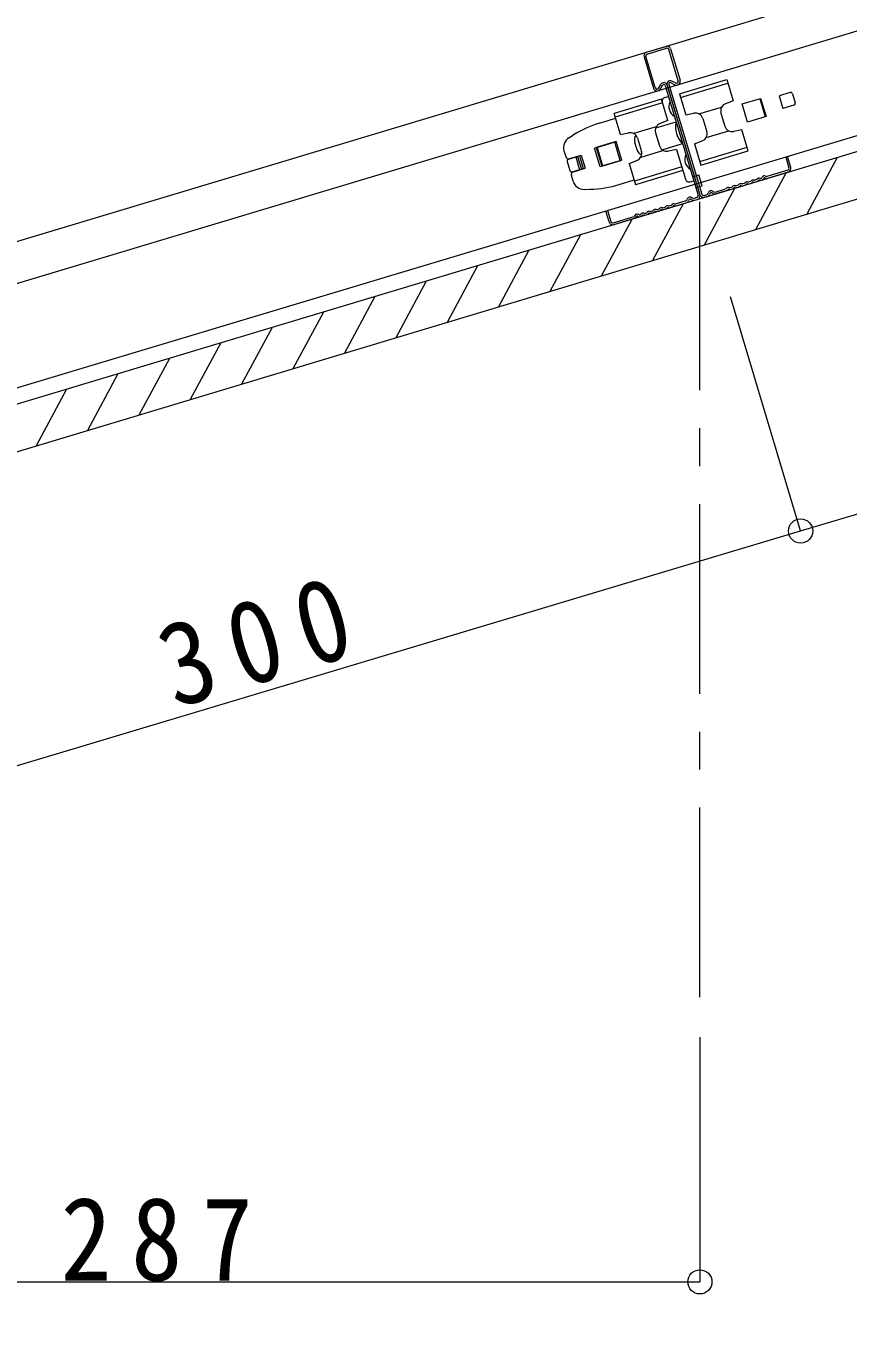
# Model space of a CAD drawing. Units: millimetres at full size, sheet at 1:10; details may follow other scales. Extents: x -2077 to 2023, y -1433 to 1417.
# Drawn here: x 1143 to 1359.7, y 181.1 to 523.5 of the extents above; entities that cross this region are included whole.
import ezdxf

# ---------------------------------------------------------------- set-up
doc = ezdxf.new("R2010")
doc.units = ezdxf.units.MM
doc.header["$LTSCALE"] = 10
doc.linetypes.add('CHAIN1', pattern=[8, 5, -1, 1, -1])
for name, color, linetype, lineweight in [('1-0_断面', 7, 'Continuous', 9), ('1-1_寸法', 7, 'Continuous', 9), ('1-3_ＤＨクロス', 7, 'Continuous', 9)]:
    doc.layers.add(name, color=color, linetype=linetype, lineweight=lineweight)
doc.styles.add('ＭＳ ゴシック', font='')
doc.styles.get('ＭＳ ゴシック').set_extended_font_data('MS Gothic')

msp = doc.modelspace()

# ---------------------------------------------------------------- linework, layer by layer
at = {"layer": '1-0_断面'}
for p, q in [((1629.98, 613.78), (823.92, 371.53)), ((1633.04, 603.63), (855.34, 369.9)), ((1670.19, 587.23), (862.94, 344.62)), ((746.27, 305.38), (1670.19, 583.05)), ((-273.06, -13.5), (1670.19, 570.52)), ((1315.25, 505.65), (1327.7, 509.39)), ((1315.54, 504.66), (1327.99, 508.4)), ((1310.46, 504.21), (1298.01, 500.47)), ((1312.14, 498.62), (1310.46, 504.21)), ((1311.37, 504.66), (1312.32, 504.94)), ((1315.25, 505.65), (1316.92, 500.06)), ((1331.72, 502.94), (1336.61, 504.41)), ((1336.39, 504.35), (1337.83, 499.56)), ((1336.51, 504.38), (1337.95, 499.59)), ((1336.61, 504.41), (1338.05, 499.62)), ((1344.39, 505.97), (1341.51, 505.1)), ((1341.51, 505.1), (1342.52, 501.75)), ((1345.01, 505.63), (1345.73, 503.24)), ((1299.69, 494.88), (1298.01, 500.47)), ((1310.75, 503.22), (1298.3, 499.48)), ((1316.92, 500.06), (1319.06, 500.51)), ((1320.36, 500.34), (1326.35, 502.14)), ((1326.17, 500.56), (1327.22, 497.08)), ((1333.16, 498.15), (1331.72, 502.94)), ((1345.39, 502.61), (1342.52, 501.75)), ((1294.48, 498.01), (1298.39, 499.19)), ((1309.12, 496.96), (1303.12, 495.16)), ((1308.96, 496.63), (1314.34, 498.24)), ((1312.14, 498.62), (1310.11, 497.81)), ((1321.38, 499.12), (1322.43, 495.64)), ((1338.05, 499.62), (1333.16, 498.15)), ((1286.08, 494.02), (1287.33, 494.8)), ((1298.57, 493.03), (1293.3, 491.45)), ((1300.04, 488.15), (1298.57, 493.03)), ((1299.69, 494.88), (1301.82, 495.32)), ((1304.14, 493.94), (1305.19, 490.46)), ((1308.93, 495.38), (1309.98, 491.9)), ((1319.23, 492.4), (1321.25, 493.21)), ((1322.24, 494.07), (1328.24, 495.87)), ((1284.78, 490.61), (1285.24, 489.08)), ((1292.82, 491.3), (1293.3, 491.45)), ((1294.29, 486.42), (1292.82, 491.3)), ((1293.3, 491.45), (1294.77, 486.56)), ((1298.2, 492.87), (1293.32, 491.4)), ((1293.32, 491.4), (1294.75, 486.61)), ((1293.53, 491.46), (1294.97, 486.68)), ((1299.64, 488.08), (1298.2, 492.87)), ((1303.42, 492.87), (1304, 490.96)), ((1311, 490.69), (1305.01, 488.88)), ((1310.69, 490.88), (1316.07, 492.49)), ((1314.44, 490.96), (1312.3, 490.52)), ((1314.44, 490.96), (1316.12, 485.38)), ((1319.23, 492.4), (1320.9, 486.82)), ((1320.61, 487.8), (1333.06, 491.55)), ((1320.9, 486.82), (1333.35, 490.56)), ((1285.63, 487.79), (1286.35, 485.39)), ((1285.97, 488.41), (1288.84, 489.27)), ((1286.24, 488.54), (1289.31, 489.46)), ((1287.88, 488.98), (1288.89, 485.63)), ((1288.36, 489.13), (1289.37, 485.78)), ((1288.84, 489.27), (1289.85, 485.92)), ((1289.31, 489.46), (1290.34, 486.02)), ((1294.77, 486.56), (1294.29, 486.42)), ((1294.75, 486.61), (1299.64, 488.08)), ((1294.77, 486.56), (1300.04, 488.15)), ((1301.99, 487.22), (1304.02, 488.03)), ((1301.99, 487.22), (1303.67, 481.64)), ((1315.82, 486.36), (1303.37, 482.62)), ((1315.73, 486.65), (1316.8, 483.11)), ((1348.88, 473.95), (1356.91, 488.9)), ((1287.2, 482.57), (1286.74, 484.1)), ((1286.98, 485.06), (1289.85, 485.92)), ((1287.28, 485.1), (1290.34, 486.02)), ((1299.37, 481.73), (1303.28, 482.91)), ((1316.12, 485.38), (1303.67, 481.64)), ((1318.68, 483.78), (1320.31, 484.27)), ((1335.33, 469.88), (1343.37, 484.83)), ((1290.16, 480.43), (1291.64, 480.48)), ((1318.04, 482.44), (1319, 482.73)), ((1321.79, 465.81), (1329.83, 480.76)), ((1308.25, 461.74), (1316.28, 476.69)), ((1294.7, 457.67), (1302.74, 472.62)), ((1281.16, 453.6), (1289.2, 468.55)), ((1267.61, 449.53), (1275.65, 464.48)), ((1254.07, 445.46), (1262.11, 460.41)), ((1240.53, 441.39), (1248.57, 456.34)), ((1226.98, 437.32), (1235.02, 452.27)), ((1213.44, 433.25), (1221.48, 448.2)), ((1199.9, 429.18), (1207.93, 444.13)), ((1186.35, 425.11), (1194.39, 440.06)), ((1172.81, 421.04), (1180.85, 435.98)), ((1159.26, 416.97), (1167.3, 431.91)), ((1145.72, 412.9), (1153.76, 427.84))]:
    msp.add_line(p, q, dxfattribs=at)
at = {"layer": '1-0_断面', "color": 4, "linetype": 'CHAIN1'}
msp.add_line((1320.61, 267.5), (1320.61, 477.17), dxfattribs=at)
at = {"layer": '1-0_断面'}
for points in [[(1327.7, 509.39), (1329.37, 503.8), (1327.35, 503)], [(1333.35, 490.56), (1331.68, 496.14), (1329.54, 495.7)], [(1319.55, 480.91), (1321.18, 481.4), (1320.31, 484.27)]]:
    msp.add_lwpolyline(points, dxfattribs=at)
for centre, radius, start, end in [((1311.65, 503.7), 1, 106.7275, 196.7275), ((1315.34, 502.2), 2.9, 153.1247, 240.3303), ((1344.53, 505.49), 0.5, 16.7275, 106.7275), ((1319.47, 498.55), 2, 16.7275, 101.7275), ((1328.09, 501.14), 2, 111.7275, 196.7275), ((1345.25, 503.09), 0.5, 286.7275, 16.7275), ((1303.11, 469.28), 30, 106.7275, 121.7275), ((1310.85, 495.96), 2, 111.7275, 196.7275), ((1320.21, 496.87), 6.03, 166.8647, 226.5903), ((1329.13, 497.66), 2, 196.7275, 281.7275), ((1287.66, 491.47), 3, 121.7275, 196.7275), ((1302.23, 493.37), 2, 16.7275, 101.7275), ((1305.34, 493.45), 2, 142.5042, 196.7275), ((1320.51, 495.07), 2, 291.7275, 16.7275), ((1305.91, 491.53), 2, 196.7275, 250.9507), ((1303.28, 489.89), 2, 291.7275, 16.7275), ((1311.89, 492.48), 2, 196.7275, 281.7275), ((1319.52, 488.31), 2.9, 153.1247, 240.3303), ((1286.01, 489.31), 0.8, 196.7275, 286.7275), ((1286.11, 487.93), 0.5, 106.7275, 196.7275), ((1286.83, 485.54), 0.5, 196.7275, 286.7275), ((1287.51, 484.33), 0.8, 106.7275, 196.7275), ((1317.76, 483.4), 1, 196.7275, 286.7275), ((1290.07, 483.43), 3, 196.7275, 271.7275), ((1290.74, 510.46), 30, 271.7275, 286.7275)]:
    msp.add_arc(centre, radius, start, end, dxfattribs=at)
at = {"layer": '1-1_寸法'}
for p, q in [((1347.17, 390.4), (1634.57, 476.45)), ((1347.17, 390.4), (1328.69, 452.11)), ((1059.78, 304.34), (1347.17, 390.4)), ((1320.61, 257.02), (1320.61, 192.5)), ((1033.61, 192.5), (1320.61, 192.5))]:
    msp.add_line(p, q, dxfattribs=at)
for centre in [(1347.17, 390.4), (1320.61, 192.5)]:
    msp.add_circle(centre, 3.19, dxfattribs=at)
at = {"layer": '1-3_ＤＨクロス'}
for p, q in [((1306.58, 516.58), (1311.65, 518.11)), ((1306.72, 516.1), (1311.8, 517.63)), ((1314.9, 509.06), (1312.42, 517.3)), ((1312.9, 517.44), (1315.38, 509.2)), ((1305.91, 515.34), (1308.38, 507.1)), ((1308.86, 507.25), (1306.39, 515.48)), ((1309.79, 507.17), (1310.29, 508.1)), ((1310.22, 506.92), (1310.73, 507.86)), ((1311.47, 507.79), (1320.15, 478.9)), ((1311.95, 507.93), (1320.63, 479.04)), ((1312.24, 506.94), (1320.63, 479.04)), ((1312.42, 508.08), (1321.11, 479.18)), ((1313.94, 508.03), (1313, 508.54)), ((1314.16, 508.49), (1313.23, 508.98)), ((1343.71, 489.11), (1343.23, 488.96)), ((1343.23, 488.96), (1344.09, 486.09)), ((1344.57, 486.23), (1343.71, 489.11)), ((1335.55, 483), (1335.01, 482.84)), ((1336.64, 483.33), (1336.79, 483.37)), ((1336.78, 482.85), (1336.94, 482.9)), ((1336.91, 483.47), (1337, 483.64)), ((1337.44, 483.4), (1337.35, 483.23)), ((1337.71, 483.49), (1337.88, 483.39)), ((1337.95, 483.93), (1338.12, 483.83)), ((1343.76, 485.47), (1338.27, 483.82)), ((1343.9, 484.99), (1338.42, 483.34)), ((1322.7, 479.29), (1322.8, 479.51)), ((1323.84, 479.49), (1324.04, 479.36)), ((1324.32, 479.77), (1324.12, 479.91)), ((1324.65, 479.73), (1327.41, 480.56)), ((1327.56, 480.08), (1324.81, 479.25)), ((1329.04, 481.05), (1328.5, 480.88)), ((1328.64, 480.4), (1329.19, 480.57)), ((1330.67, 481.53), (1330.13, 481.37)), ((1330.27, 480.89), (1330.81, 481.06)), ((1332.3, 482.02), (1331.75, 481.86)), ((1331.9, 481.38), (1332.44, 481.55)), ((1333.93, 482.51), (1333.38, 482.35)), ((1333.53, 481.87), (1334.07, 482.03)), ((1335.15, 482.36), (1335.7, 482.52)), ((1312.5, 476.08), (1313.05, 476.24)), ((1316.89, 477.39), (1314.13, 476.56)), ((1314.28, 476.09), (1317.02, 476.91)), ((1317.15, 477.62), (1317.24, 477.84)), ((1317.7, 477.64), (1317.6, 477.42)), ((1318.29, 477.82), (1318.49, 477.69)), ((1318.76, 478.11), (1318.56, 478.24)), ((1319.82, 478.27), (1319.1, 478.06)), ((1319.24, 477.58), (1319.96, 477.79)), ((1321.73, 478.85), (1322.45, 479.06)), ((1322.59, 478.58), (1321.87, 478.37)), ((1323.25, 479.31), (1323.16, 479.09)), ((1295.82, 474.72), (1296.3, 474.86)), ((1296.69, 471.84), (1295.82, 474.72)), ((1296.3, 474.86), (1297.17, 471.99)), ((1297.79, 471.65), (1303.27, 473.3)), ((1297.93, 471.17), (1303.42, 472.82)), ((1303.48, 473.57), (1303.39, 473.4)), ((1303.92, 473.33), (1303.83, 473.16)), ((1304.19, 473.41), (1304.36, 473.32)), ((1304.6, 473.76), (1304.43, 473.85)), ((1304.91, 473.79), (1304.75, 473.75)), ((1305.05, 473.31), (1304.9, 473.27)), ((1305.99, 474.12), (1306.54, 474.28)), ((1306.14, 473.64), (1306.68, 473.8)), ((1307.62, 474.61), (1308.16, 474.77)), ((1308.31, 474.29), (1307.76, 474.13)), ((1309.25, 475.1), (1309.79, 475.26)), ((1309.94, 474.78), (1309.39, 474.62)), ((1310.88, 475.59), (1311.42, 475.75)), ((1311.02, 475.11), (1311.56, 475.27)), ((1313.19, 475.76), (1312.65, 475.6))]:
    msp.add_line(p, q, dxfattribs=at)
for centre, radius, start, end in [((1311.94, 517.15), 1, 16.7275, 106.7275), ((1311.94, 517.15), 0.5, 16.7275, 106.7275), ((1306.87, 515.63), 1, 106.7275, 196.7275), ((1306.87, 515.63), 0.5, 106.7275, 196.7275), ((1309.34, 507.39), 1, 196.7275, 331.7275), ((1309.34, 507.39), 0.5, 196.7275, 334.5754), ((1311.08, 507.67), 0.9, 16.7275, 151.7275), ((1311.08, 507.67), 0.4, 16.7275, 151.7275), ((1312.81, 508.19), 0.9, 61.7275, 196.7275), ((1312.81, 508.19), 0.4, 61.7275, 196.7275), ((1314.42, 508.92), 1, 241.7275, 16.7275), ((1314.42, 508.92), 0.5, 238.8795, 16.7275), ((1343.61, 485.95), 1, 286.7275, 16.7275), ((1334.61, 482.2), 0.7, 67.785, 145.6699), ((1334.95, 483.03), 0.2, 247.785, 286.7275), ((1335.5, 483.19), 0.2, 286.7275, 325.6699), ((1336.24, 482.69), 0.7, 67.785, 145.6699), ((1335.5, 483.19), 0.7, 286.7275, 325.6699), ((1336.24, 482.69), 0.2, 67.785, 143.5974), ((1336.58, 483.52), 0.7, 247.785, 286.7275), ((1336.58, 483.52), 0.2, 247.785, 286.7275), ((1336.74, 483.57), 0.2, 286.7275, 331.7275), ((1336.74, 483.57), 0.7, 286.7275, 331.7275), ((1337.62, 483.31), 0.7, 61.7275, 151.7275), ((1337.62, 483.31), 0.2, 61.7275, 151.7275), ((1338.22, 484.01), 0.7, 241.7275, 286.7275), ((1338.22, 484.01), 0.2, 241.7275, 286.7275), ((1343.61, 485.95), 0.5, 286.7275, 16.7275), ((1323.62, 479.16), 0.9, 56.7275, 156.7275), ((1323.62, 479.16), 0.4, 56.7275, 156.7275), ((1324.54, 480.11), 0.9, 236.7275, 286.7275), ((1324.54, 480.11), 0.4, 236.7275, 286.7275), ((1327.36, 480.75), 0.2, 286.7275, 325.6699), ((1328.1, 480.24), 0.7, 67.785, 145.6699), ((1327.36, 480.75), 0.7, 286.7275, 325.6699), ((1328.1, 480.24), 0.2, 69.8576, 145.6699), ((1328.44, 481.07), 0.7, 247.785, 286.7275), ((1328.44, 481.07), 0.2, 247.785, 286.7275), ((1328.98, 481.24), 0.2, 286.7275, 325.6699), ((1329.73, 480.73), 0.7, 67.785, 145.6699), ((1328.98, 481.24), 0.7, 286.7275, 325.6699), ((1329.73, 480.73), 0.2, 69.8576, 145.6699), ((1330.07, 481.56), 0.7, 247.785, 286.7275), ((1330.07, 481.56), 0.2, 247.785, 286.7275), ((1330.61, 481.73), 0.2, 286.7275, 325.6699), ((1331.36, 481.22), 0.7, 67.785, 145.6699), ((1330.61, 481.73), 0.7, 286.7275, 325.6699), ((1331.36, 481.22), 0.2, 69.8576, 145.6699), ((1331.7, 482.05), 0.7, 247.785, 286.7275), ((1331.7, 482.05), 0.2, 247.785, 286.7275), ((1332.24, 482.22), 0.2, 286.7275, 325.6699), ((1332.98, 481.71), 0.7, 67.785, 145.6699), ((1332.24, 482.22), 0.7, 286.7275, 325.6699), ((1332.98, 481.71), 0.2, 69.8576, 145.6699), ((1333.32, 482.54), 0.7, 247.785, 286.7275), ((1333.32, 482.54), 0.2, 247.785, 286.7275), ((1333.87, 482.7), 0.2, 286.7275, 325.6699), ((1333.87, 482.7), 0.7, 286.7275, 325.6699), ((1334.61, 482.2), 0.2, 69.8576, 145.6699), ((1334.95, 483.03), 0.7, 247.785, 286.7275), ((1312.11, 475.43), 0.7, 67.785, 145.6699), ((1312.45, 476.27), 0.2, 247.785, 286.7275), ((1312.99, 476.43), 0.2, 286.7275, 325.6699), ((1313.73, 475.92), 0.7, 67.785, 145.6699), ((1312.99, 476.43), 0.7, 286.7275, 325.6699), ((1313.73, 475.92), 0.2, 67.785, 143.5974), ((1314.07, 476.76), 0.7, 247.785, 286.7275), ((1314.07, 476.76), 0.2, 247.785, 286.7275), ((1316.78, 477.78), 0.4, 286.7275, 336.7275), ((1316.78, 477.78), 0.9, 286.7275, 336.7275), ((1318.07, 477.49), 0.9, 56.7275, 156.7275), ((1318.07, 477.49), 0.4, 56.7275, 156.7275), ((1318.98, 478.44), 0.9, 236.7275, 286.7275), ((1318.98, 478.44), 0.4, 236.7275, 286.7275), ((1319.67, 478.75), 0.5, 286.7275, 16.7275), ((1319.67, 478.75), 1, 286.7275, 16.7275), ((1321.59, 479.33), 1, 196.7275, 286.7275), ((1321.59, 479.33), 0.5, 196.7275, 286.7275), ((1322.33, 479.45), 0.4, 286.7275, 336.7275), ((1322.33, 479.45), 0.9, 286.7275, 336.7275), ((1303.22, 473.49), 0.2, 286.7275, 331.7275), ((1303.22, 473.49), 0.7, 286.7275, 331.7275), ((1304.1, 473.24), 0.7, 61.7275, 151.7275), ((1304.1, 473.24), 0.2, 61.7275, 151.7275), ((1304.7, 473.94), 0.7, 241.7275, 286.7275), ((1304.7, 473.94), 0.2, 241.7275, 286.7275), ((1304.85, 473.98), 0.2, 286.7275, 325.6699), ((1305.59, 473.48), 0.7, 67.785, 145.6699), ((1304.85, 473.98), 0.7, 286.7275, 325.6699), ((1305.59, 473.48), 0.2, 69.8576, 145.6699), ((1305.93, 474.31), 0.7, 247.785, 286.7275), ((1305.93, 474.31), 0.2, 247.785, 286.7275), ((1306.48, 474.47), 0.2, 286.7275, 325.6699), ((1307.22, 473.97), 0.7, 67.785, 145.6699), ((1306.48, 474.47), 0.7, 286.7275, 325.6699), ((1307.22, 473.97), 0.2, 67.785, 143.5974), ((1307.56, 474.8), 0.7, 247.785, 286.7275), ((1307.56, 474.8), 0.2, 247.785, 286.7275), ((1308.11, 474.96), 0.2, 286.7275, 325.6699), ((1308.85, 474.45), 0.7, 67.785, 145.6699), ((1308.11, 474.96), 0.7, 286.7275, 325.6699), ((1308.85, 474.45), 0.2, 67.785, 143.5974), ((1309.19, 475.29), 0.7, 247.785, 286.7275), ((1309.19, 475.29), 0.2, 247.785, 286.7275), ((1309.74, 475.45), 0.2, 286.7275, 325.6699), ((1310.48, 474.94), 0.7, 67.785, 145.6699), ((1309.74, 475.45), 0.7, 286.7275, 325.6699), ((1310.48, 474.94), 0.2, 67.785, 143.5974), ((1310.82, 475.78), 0.7, 247.785, 286.7275), ((1310.82, 475.78), 0.2, 247.785, 286.7275), ((1311.36, 475.94), 0.2, 286.7275, 325.6699), ((1311.36, 475.94), 0.7, 286.7275, 325.6699), ((1312.11, 475.43), 0.2, 67.785, 143.5974), ((1312.45, 476.27), 0.7, 247.785, 286.7275), ((1297.64, 472.13), 1, 196.7275, 286.7275), ((1297.64, 472.13), 0.5, 196.7275, 286.7275)]:
    msp.add_arc(centre, radius, start, end, dxfattribs=at)

# ---------------------------------------------------------------- texts
at = {"layer": '1-1_寸法', "insert": (1182.26, 343.26), "char_height": 21.99, "attachment_point": 7, "rotation": 16.669, "style": 'ＭＳ ゴシック'}
msp.add_mtext('\\T1.38;\\W0.9;300', dxfattribs=at)
at = {"layer": '1-1_寸法', "insert": (1152.11, 192.5), "char_height": 21.99, "attachment_point": 7, "style": 'ＭＳ ゴシック'}
msp.add_mtext('\\T1.38;\\W0.9;287', dxfattribs=at)

doc.saveas('drawing.dxf')
